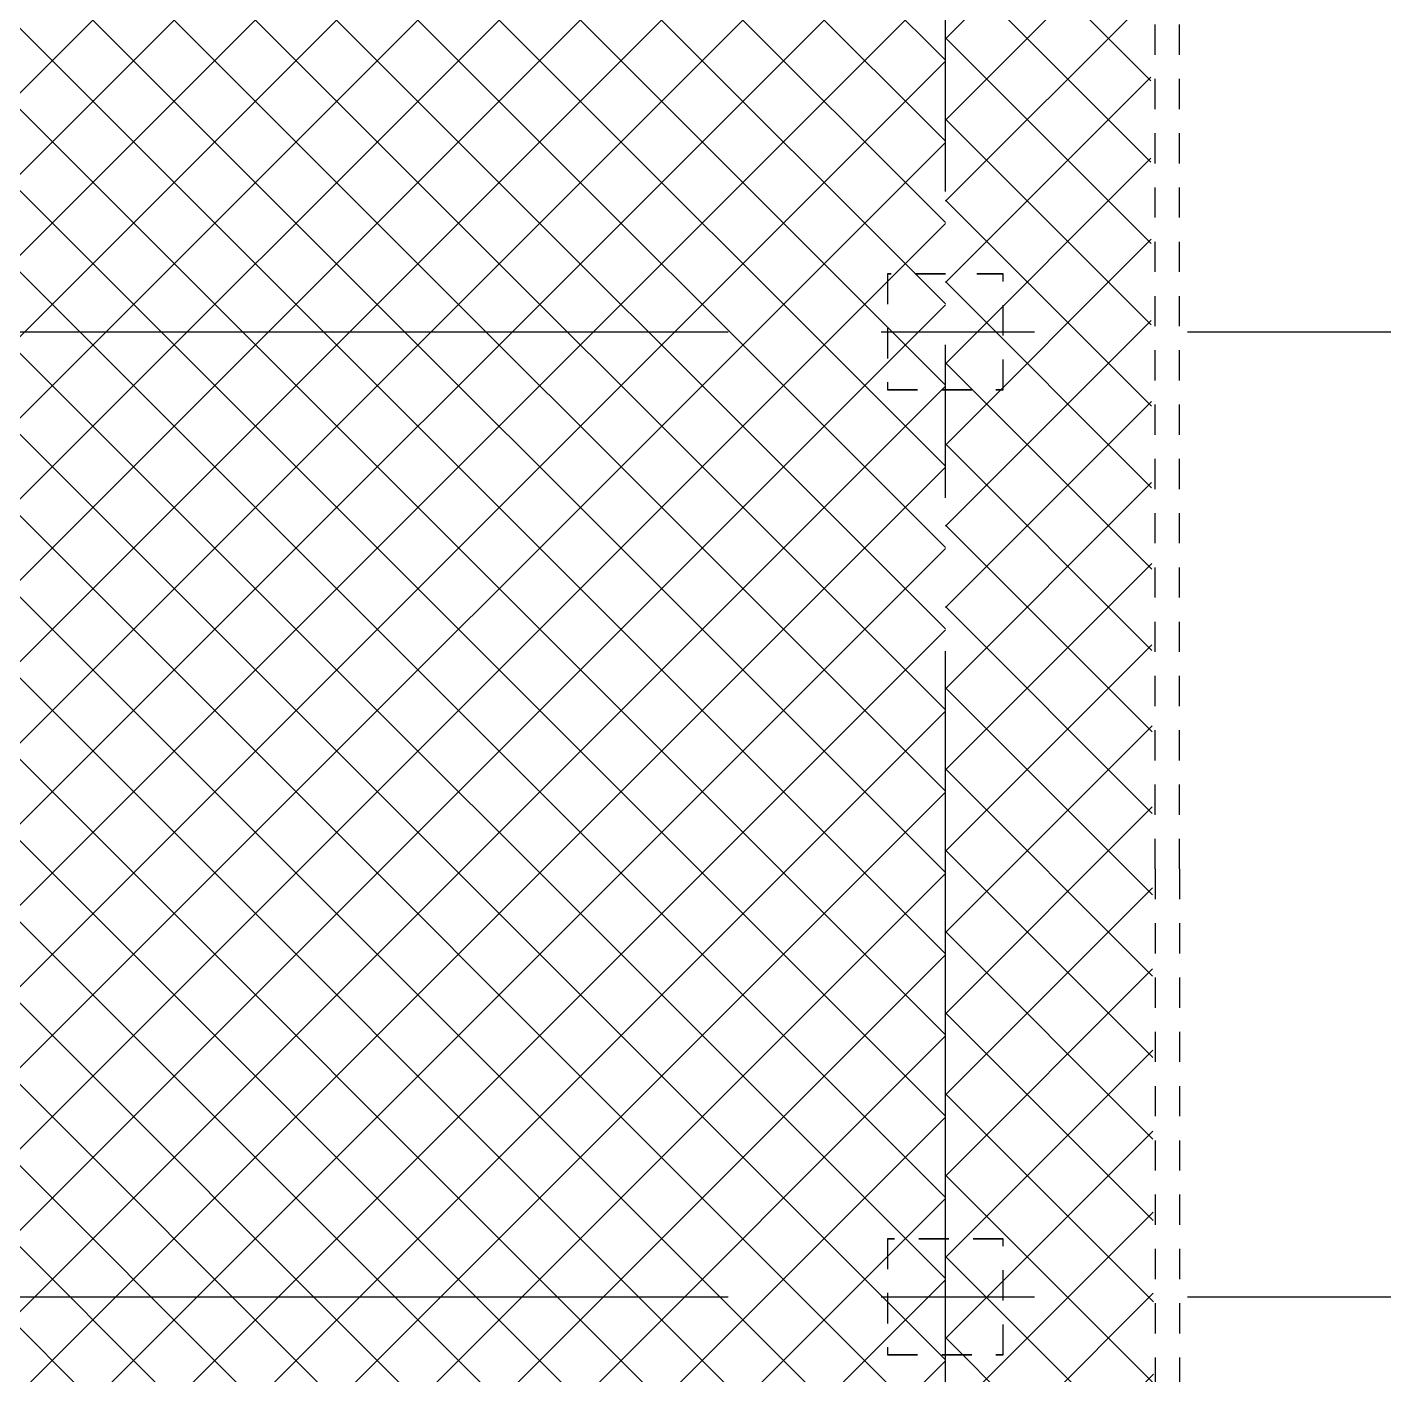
# Model space of a CAD drawing. Header units: millimetres. Extents: x 2148 to 2681, y 758 to 986.
# Drawn here: x 2312.59 to 2318.22, y 946.65 to 952.23 of the extents above; entities that cross this region are included whole.
import ezdxf

# ---------------------------------------------------------------- set-up
doc = ezdxf.new("R2010")
doc.units = ezdxf.units.MM
for name, pattern in [('CENTER2', [28.575, 19.05, -3.175, 3.175, -3.175]), ('DASHED2', [0.375, 0.25, -0.125]), ('HIDDEN', [0.375, 0.25, -0.125])]:
    doc.linetypes.add(name, pattern=pattern)
doc.layers.add('HATCH', color=8, linetype='Continuous')
doc.layers.add('S_GRID LINES', color=252, linetype='Continuous')

# ---------------------------------------------------------------- blocks, each defined once
blk = doc.blocks.new('EXISTING')
at = {"layer": 'HATCH', "linetype": 'HIDDEN', "ltscale": 0.5}
for p, q in [((-79730.1235, -2167.8837), (-79730.1235, -2157.3762)), ((-79730.0235, -2167.8837), (-79730.0235, -2157.3762)), ((-79730.1235, -2167.8837), (-79730.1235, -2173.4499)), ((-79730.0235, -2167.8837), (-79730.0235, -2173.3499))]:
    blk.add_line(p, q, dxfattribs=at)

msp = doc.modelspace()

# ---------------------------------------------------------------- hatches: boundary and pattern name
at = {"layer": 'HATCH', "linetype": 'CENTER2', "ltscale": 0.5}
h = msp.add_hatch(dxfattribs=at)
h.set_pattern_fill('NET', color=256, scale=0.075, angle=135, style=0)
h.paths.add_polyline_path([(2316.3989709, 942.969311), (2317.269142, 942.969311), (2317.229157, 962.1265277), (2316.3989709, 962.0615598)])
h = msp.add_hatch(dxfattribs=at)
h.set_pattern_fill('NET', color=256, scale=0.075, angle=135, style=0)
h.set_pattern_definition([(135, (1e-12, -76.2), (-0.168379802, -0.168379802), []), (225, (1e-12, -76.2), (0.168379802, -0.168379802), [])])
h.paths.add_polyline_path([(2315.1477523, 953.1223465), (2315.1477523, 952.6953146), (2314.2455935, 952.6953146), (2314.2455935, 953.1223465)], flags=16)
h.paths.add_polyline_path([(2314.2603108, 953.0721017), (2315.1474405, 953.0721017), (2315.1474405, 952.7490429), (2314.2603108, 952.7490429)], flags=8)
h.paths.add_polyline_path([(2313.8545718, 953.7486428), (2315.5834419, 953.7483324), (2315.5835041, 954.094493), (2313.854634, 954.0948034)], flags=24)
h.paths.add_polyline_path([(2313.730745, 953.1738207), (2315.7741317, 953.1734538), (2315.7742288, 953.7143298), (2313.7308421, 953.7146967)], flags=24)
h.paths.add_polyline_path([(2314.5384284, 960.5536498), (2316.4607035, 960.5536498), (2316.4607035, 960.9606075), (2313.8940538, 960.9606075), (2313.8470823, 960.9196058), (2313.8001107, 960.9606075), (2312.4407035, 960.9606075), (2312.4407035, 960.4722324), (2314.5384284, 960.4722324)])
h.paths.add_polyline_path([(2314.4884284, 960.4722324), (2314.4884284, 960.4036498), (2314.5384284, 960.4036498), (2314.5384284, 960.4722324)])
h.paths.add_polyline_path([(2314.4384284, 955.308995), (2314.4384284, 960.4722324), (2312.4407035, 960.4722324), (2312.4407035, 955.2203176), (2314.316875, 955.2203176)])
h.paths.add_polyline_path([(2314.4884284, 960.1036498), (2314.5384284, 960.1036498), (2314.5384284, 960.2536498), (2314.4884284, 960.2536498)])
h.paths.add_polyline_path([(2314.4884284, 959.8036498), (2314.5384284, 959.8036498), (2314.5384284, 959.9536498), (2314.4884284, 959.9536498)])
h.paths.add_polyline_path([(2314.4884284, 959.0536498), (2314.5384284, 959.0536498), (2314.5384284, 959.2036498), (2314.4884284, 959.2036498)])
h.paths.add_polyline_path([(2314.4884284, 958.7536498), (2314.5384284, 958.7536498), (2314.5384284, 958.9036498), (2314.4884284, 958.9036498)])
h.paths.add_polyline_path([(2314.4884284, 958.4536498), (2314.5384284, 958.4536498), (2314.5384284, 958.6036498), (2314.4884284, 958.6036498)])
h.paths.add_polyline_path([(2314.4884284, 957.7036498), (2314.5384284, 957.7036498), (2314.5384284, 957.8536498), (2314.4884284, 957.8536498)])
h.paths.add_polyline_path([(2314.4884284, 957.4036498), (2314.5384284, 957.4036498), (2314.5384284, 957.5536498), (2314.4884284, 957.5536498)])
h.paths.add_polyline_path([(2314.4884284, 957.1036498), (2314.5384284, 957.1036498), (2314.5384284, 957.2536498), (2314.4884284, 957.2536498)])
h.paths.add_polyline_path([(2313.7718194, 954.526588), (2315.5467785, 954.526588), (2315.5467785, 953.9161269), (2313.7718194, 953.9161269)])
h.paths.add_polyline_path([(2313.783605, 953.4192907), (2313.783605, 953.9409213), (2315.714522, 953.9409213), (2315.714522, 953.4192907)])
h.paths.add_polyline_path([(2312.4407035, 942.969311), (2315.9076619, 942.969311), (2315.907662, 942.9691568), (2316.3989709, 942.9691719), (2316.3989709, 955.2203176), (2312.4407035, 955.2203176), (2312.4407035, 950.7309359), (2312.443644, 950.7309359), (2312.443644, 950.816321), (2312.4672375, 950.816321), (2312.4672375, 946.7230675), (2312.4407035, 946.7230675)])

# ---------------------------------------------------------------- linework, layer by layer
at = {"layer": 'HATCH', "color": 4, "linetype": 'DASHED2', "ltscale": 0.5, "elevation": 0}
for points in [[(2316.3989709, 951.2119834), (2316.158657, 951.2119834), (2316.158657, 950.7319834), (2316.638657, 950.7319834), (2316.638657, 951.2119834), (2316.5304686, 951.2119834)], [(2316.3989709, 951.2103585), (2316.158657, 951.2103585), (2316.158657, 950.7303585), (2316.638657, 950.7303585), (2316.638657, 951.2103585), (2316.5288437, 951.2103585)]]:
    msp.add_lwpolyline(points, dxfattribs=at)
at = {"layer": 'HATCH', "color": 4, "linetype": 'DASHED2', "ltscale": 0.5}
for points in [[(2316.3989709, 951.2119834), (2316.158657, 951.2119834), (2316.158657, 950.7319834), (2316.638657, 950.7319834), (2316.638657, 951.2119834), (2316.5304686, 951.2119834)], [(2316.3989709, 951.2103585), (2316.158657, 951.2103585), (2316.158657, 950.7303585), (2316.638657, 950.7303585), (2316.638657, 951.2103585), (2316.5288437, 951.2103585)]]:
    msp.add_lwpolyline(points, dxfattribs=at)
at = {"layer": 'HATCH', "color": 4, "linetype": 'DASHED2', "ltscale": 0.5, "elevation": 0}
for points in [[(2316.638657, 946.7319834), (2316.638657, 947.2119834), (2316.158657, 947.2119834), (2316.158657, 946.7319834)], [(2316.638657, 946.7303585), (2316.638657, 947.2103585), (2316.158657, 947.2103585), (2316.158657, 946.7303585)]]:
    msp.add_lwpolyline(points, close=True, dxfattribs=at)
at = {"layer": 'HATCH', "color": 4, "linetype": 'DASHED2', "ltscale": 0.5}
for points in [[(2316.638657, 946.7319834), (2316.638657, 947.2119834), (2316.158657, 947.2119834), (2316.158657, 946.7319834)], [(2316.638657, 946.7303585), (2316.638657, 947.2103585), (2316.158657, 947.2103585), (2316.158657, 946.7303585)]]:
    msp.add_lwpolyline(points, close=True, dxfattribs=at)
at = {"layer": 'S_GRID LINES', "linetype": 'CENTER2', "ltscale": 0.2}
for p, q in [((2316.3989709, 922.9776771, 0), (2316.3989709, 977.7411715, 0)), ((2355.5030932, 950.969311, 0), (2290.9518229, 950.969311)), ((2355.5030932, 946.969311, 0), (2290.9518229, 946.969311))]:
    msp.add_line(p, q, dxfattribs=at)

# ---------------------------------------------------------------- block references
at = {"layer": 'HATCH', "color": 2, "lineweight": -3}
msp.add_blockref('EXISTING', (82047.3926086, 3116.6282593, 0), dxfattribs=at)

doc.saveas('drawing.dxf')
